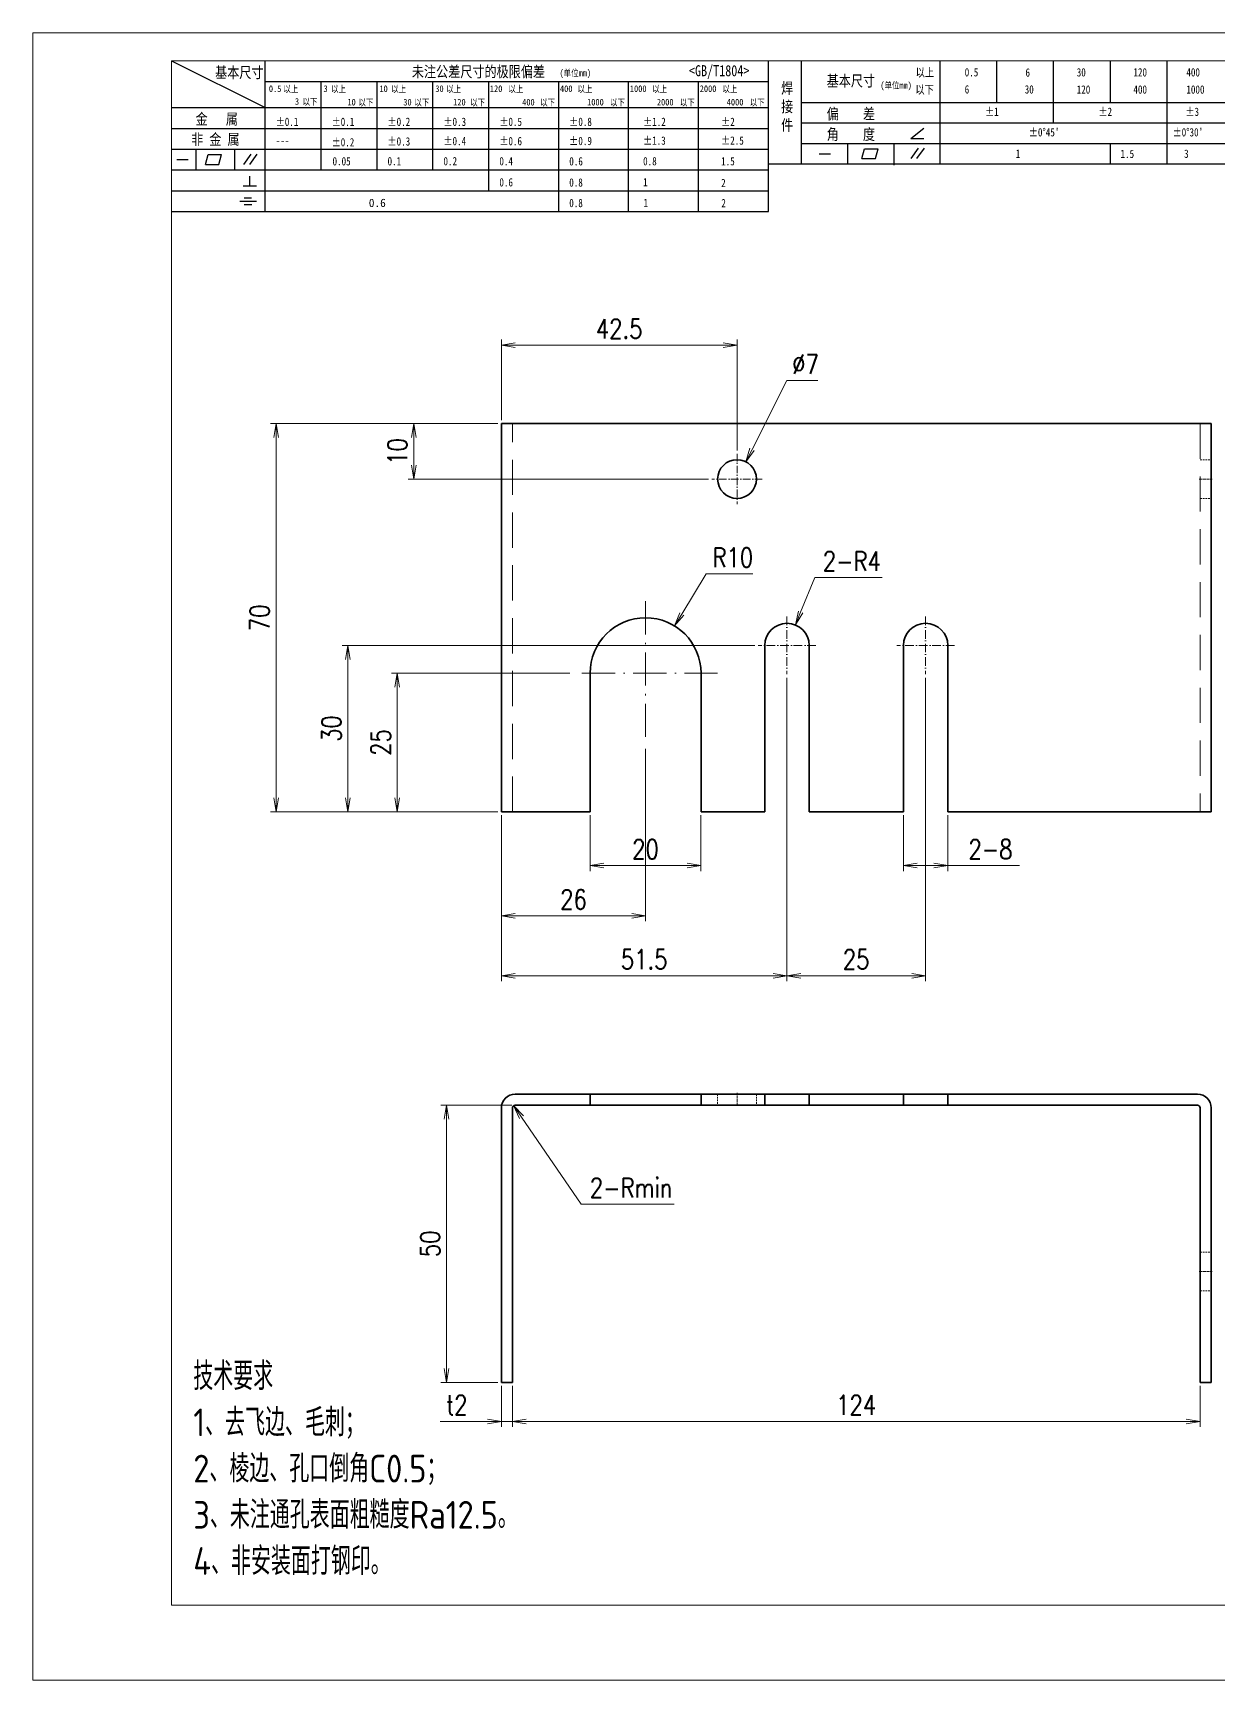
# Model space of a CAD drawing. Header units: millimetres. Extents: x 1333 to 78972, y -42879 to -5704.
# Drawn here: x 72638.8 to 72852.5, y -21799.1 to -21502.1 of the extents above; entities that cross this region are included whole.
import ezdxf

# ---------------------------------------------------------------- set-up
doc = ezdxf.new("R2010")
doc.units = ezdxf.units.MM
doc.header["$LTSCALE"] = 0.5
for name, pattern in [('AM_ISO02W050x2', [3.75, 3, -0.75]), ('AM_ISO08W050x2', [9, 6, -0.75, 1.5, -0.75]), ('DASHDOT', [18.5, 12, -3, 0.5, -3]), ('DASHED', [19.05, 12.7, -6.35])]:
    doc.linetypes.add(name, pattern=pattern)
for name, color, linetype, lineweight in [('中心线', 2, 'AM_ISO08W050x2', 18), ('图框', 7, 'Continuous', 18), ('标注线', 3, 'Continuous', 18), ('粗实线', 7, 'Continuous', 35), ('虚线', 1, 'AM_ISO02W050x2', 18)]:
    doc.layers.add(name, color=color, linetype=linetype, lineweight=lineweight)
doc.layers.add('图框文字', color=7, linetype='Continuous')
doc.layers.add('打印', color=7, linetype='Continuous', lineweight=15, plot=False)
doc.layers.add('打印-禁用', color=7, linetype='Continuous', lineweight=15, plot=False)
doc.styles.add('DIM', font='romans.shx', dxfattribs={"width": 0.8, "bigfont": 'bigfont.shx'})
doc.styles.add('国标', font='simfang.ttf', dxfattribs={"width": 0.8})
doc.styles.add('机械长仿宋', font='gbenor.shx', dxfattribs={"height": 1, "bigfont": 'gbcbig.shx'})
doc.dimstyles.new('XR 1-1$0', dxfattribs={"dimtxt": 3.5, "dimasz": 2.5, "dimexe": 1, "dimexo": 0.625, "dimgap": 1.2, "dimtad": 1, "dimzin": 9, "dimdsep": 46, "dimtxsty": 'DIM', "dimblk": 'OPEN', "dimcen": 0, "dimclrd": 8, "dimclre": 8, "dimclrt": 2, "dimazin": 2, "dimtfac": 0.5, "dimtmove": 0, "dimatfit": 3, "dimldrblk": 'OPEN', "dimfxl": 1, "dimtolj": 2, "dimlwd": 18, "dimlwe": 18, "dimarcsym": 0})
doc.dimstyles.new('XR 1-1$3', dxfattribs={"dimtxt": 3.5, "dimasz": 2.5, "dimexe": 1, "dimexo": 0.625, "dimgap": 1.2, "dimtad": 1, "dimtoh": 1, "dimdsep": 46, "dimtxsty": 'DIM', "dimblk": 'OPEN', "dimcen": 0, "dimclrd": 8, "dimclre": 8, "dimclrt": 2, "dimazin": 2, "dimtfac": 0.5, "dimtofl": 0, "dimtmove": 0, "dimatfit": 3, "dimldrblk": 'OPEN', "dimfxl": 1, "dimtolj": 2, "dimlwd": 18, "dimlwe": 18, "dimarcsym": 0})
doc.dimstyles.new('XR 1-1$4', dxfattribs={"dimtxt": 3.5, "dimasz": 2.5, "dimexe": 1, "dimexo": 0.625, "dimgap": 1.2, "dimtad": 1, "dimtoh": 1, "dimdsep": 46, "dimtxsty": 'DIM', "dimblk": 'OPEN', "dimcen": 0, "dimclrd": 8, "dimclre": 8, "dimclrt": 2, "dimazin": 2, "dimtfac": 0.5, "dimtofl": 0, "dimtmove": 0, "dimatfit": 3, "dimldrblk": 'OPEN', "dimfxl": 1, "dimtolj": 2, "dimlwd": 18, "dimlwe": 18, "dimarcsym": 0})

# ---------------------------------------------------------------- blocks, each defined once
blk = doc.blocks.new('GZDEH零件A3图框V01版')
at = {"layer": '图框', "linetype": 'Continuous'}
for p, q in [((2882.49, -1554.46), (2882.49, -1832.96)), ((3272.49, -1554.46), (2882.49, -1554.46)), ((2882.49, -1832.96), (3272.49, -1832.96))]:
    blk.add_line(p, q, dxfattribs=at)
at = {"layer": '图框文字', "color": 9}
for p, q in [((2882.49, -1554.46), (2899.37, -1562.92)), ((2899.37, -1581.67), (2899.37, -1554.46)), ((2990.09, -1581.67), (2990.09, -1554.46)), ((2996.09, -1573.08), (2996.09, -1554.46)), ((3021.09, -1561.98), (3021.09, -1554.46)), ((3031.31, -1561.98), (3031.31, -1554.46)), ((3041.53, -1561.98), (3041.53, -1554.46)), ((3051.75, -1561.98), (3051.75, -1554.46)), ((3061.98, -1561.98), (3061.98, -1554.46)), ((2899.37, -1558.24), (2990.09, -1558.24)), ((2909.45, -1574.17), (2909.45, -1558.24)), ((2919.53, -1574.17), (2919.53, -1558.24)), ((2929.61, -1574.17), (2929.61, -1558.24)), ((2939.69, -1577.92), (2939.69, -1558.24)), ((2952.29, -1581.67), (2952.29, -1558.24)), ((2964.89, -1581.67), (2964.89, -1558.24)), ((2977.49, -1581.67), (2977.49, -1558.24)), ((2996.09, -1561.98), (3113.09, -1561.98)), ((3021.09, -1573.08), (3021.09, -1561.98)), ((3041.53, -1565.68), (3041.53, -1561.98)), ((3061.98, -1573.08), (3061.98, -1561.98)), ((2882.49, -1562.92), (2990.09, -1562.92)), ((2882.49, -1566.67), (2990.09, -1566.67)), ((2996.09, -1565.68), (3113.09, -1565.68)), ((3015.75, -1568.51), (3018.15, -1566.66)), ((2882.49, -1570.42), (2990.09, -1570.42)), ((2886.92, -1574.12), (2886.92, -1570.42)), ((2893.91, -1574.12), (2893.91, -1570.42)), ((2996.09, -1569.38), (3113.09, -1569.38)), ((3004.42, -1573.08), (3004.42, -1569.38)), ((3006.97, -1572.12), (3007.45, -1570.33)), ((3007.45, -1570.33), (3009.86, -1570.33)), ((3009.39, -1572.12), (3009.86, -1570.33)), ((3012.75, -1573.08), (3012.75, -1569.38)), ((3015.75, -1568.51), (3018.15, -1568.51)), ((3015.81, -1572.12), (3017.15, -1570.26)), ((3016.89, -1572.12), (3018.23, -1570.26)), ((3051.75, -1573.08), (3051.75, -1569.38)), ((2883.43, -1572.27), (2885.49, -1572.27)), ((2888.59, -1573.16), (2889.07, -1571.37)), ((2888.59, -1573.16), (2891, -1573.16)), ((2889.07, -1571.37), (2891.48, -1571.37)), ((2891, -1573.16), (2891.48, -1571.37)), ((2895.52, -1573.16), (2896.85, -1571.3)), ((2896.6, -1573.16), (2897.94, -1571.3)), ((2990.09, -1573.08), (3113.09, -1573.08)), ((2999.26, -1571.23), (3001.32, -1571.23)), ((3006.97, -1572.12), (3009.39, -1572.12)), ((3012.75, -1573.33), (3012.75, -1573.08)), ((2882.49, -1574.17), (2990.09, -1574.17)), ((2895.42, -1577.05), (2897.81, -1577.05)), ((2896.58, -1577.05), (2896.58, -1575.28)), ((2882.49, -1577.92), (2990.09, -1577.92)), ((2894.79, -1579.77), (2897.77, -1579.77)), ((2895.57, -1579.17), (2896.92, -1579.17)), ((2882.49, -1581.67), (2990.09, -1581.67)), ((2895.57, -1580.37), (2896.93, -1580.37))]:
    blk.add_line(p, q, dxfattribs=at)
at = {"layer": '打印-禁用', "linetype": 'Continuous'}
for p, q in [((2857.49, -1549.46), (2857.49, -1846.46)), ((3277.49, -1549.46), (2857.49, -1549.46)), ((2857.49, -1846.46), (3277.49, -1846.46))]:
    blk.add_line(p, q, dxfattribs=at)
at = {"layer": '图框文字', "color": 9, "style": '国标', "width": 0.8}
for s, height, p in [('基本尺寸', 2, (2890.33, -1557.58)), ('未注公差尺寸的极限偏差', 2, (2925.81, -1557.44)), ('<GB/T1804>', 2, (2975.78, -1557.27)), ('以上', 1.5, (3016.64, -1557.33)), ('0.5', 1.5, (3025.49, -1557.3)), ('6', 1.5, (3036.45, -1557.34)), ('30', 1.5, (3045.69, -1557.31)), ('120', 1.5, (3055.91, -1557.31)), ('400', 1.5, (3065.46, -1557.31)), ('30', 1.2, (2930.04, -1560.11)), ('基本尺寸', 2, (3000.6, -1559.1)), ('以下', 1.5, (3016.58, -1560.43)), ('6', 1.5, (3025.49, -1560.38)), ('30', 1.5, (3036.31, -1560.39)), ('120', 1.5, (3045.69, -1560.41)), ('400', 1.5, (3055.91, -1560.41)), ('1000', 1.5, (3065.46, -1560.41)), ('金   属', 2, (2886.82, -1565.98)), ('±0.1', 1.5, (2901.27, -1566.23)), ('±0.1', 1.5, (2911.35, -1566.23)), ('±0.2', 1.5, (2921.43, -1566.23)), ('±0.3', 1.5, (2931.51, -1566.23)), ('±0.5', 1.5, (2941.59, -1566.23)), ('±0.8', 1.5, (2954.19, -1566.23)), ('±1.2', 1.5, (2967.51, -1566.23)), ('±2', 1.5, (2981.58, -1566.23)), ('偏    差', 2, (3000.6, -1565.04)), ('±1', 1.5, (3029.16, -1564.42)), ('±2', 1.5, (3049.61, -1564.42)), ('±3', 1.5, (3065.3, -1564.42)), ('非 金 属', 2, (2886.02, -1569.65)), ('±0.3', 1.5, (2921.43, -1569.77)), ('±0.4', 1.5, (2931.51, -1569.71)), ('±0.6', 1.5, (2941.59, -1569.71)), ('±0.9', 1.5, (2954.19, -1569.68)), ('±1.3', 1.5, (2967.51, -1569.62)), ('±2.5', 1.5, (2981.58, -1569.61)), ('角    度', 2, (3000.6, -1568.74)), ("±0%%D45'", 1.5, (3037.06, -1568.12)), ("±0%%D30'", 1.5, (3062.98, -1568.12)), ('---', 1.5, (2901.27, -1569.65)), ('±0.2', 1.5, (2911.35, -1569.92)), ('1', 1.5, (3034.69, -1571.98)), ('1.5', 1.5, (3053.59, -1572.01)), ('3', 1.5, (3065.05, -1571.98)), ('0.1', 1.5, (2921.43, -1573.34)), ('0.2', 1.5, (2931.51, -1573.33)), ('0.4', 1.5, (2941.59, -1573.33)), ('0.6', 1.5, (2954.19, -1573.35)), ('0.8', 1.5, (2967.51, -1573.33)), ('1.5', 1.5, (2981.58, -1573.34)), ('0.6', 1.5, (2941.59, -1577.14)), ('0.8', 1.5, (2954.19, -1577.17)), ('1', 1.5, (2967.51, -1577.12)), ('2', 1.5, (2981.58, -1577.26)), ('0.8', 1.5, (2954.19, -1580.87)), ('1', 1.5, (2967.59, -1580.86)), ('2', 1.5, (2981.62, -1580.89))]:
    blk.add_text(s, height=height, dxfattribs=at).set_placement(p)
at = {"layer": '图框文字', "color": 9, "lineweight": 15, "style": '国标', "width": 0.8}
for s, p in [('(单位mm)', (2952.44, -1557.27)), ('0.5', (2900.03, -1560.11)), ('以上', (2902.64, -1560.16)), ('3', (2909.88, -1560.11)), ('以上', (2911.25, -1560.16)), ('10', (2919.96, -1560.11)), ('以上', (2922.09, -1560.16)), ('以上', (2932.02, -1560.16)), ('120', (2939.88, -1560.11)), ('以上', (2943.21, -1560.16)), ('400', (2952.52, -1560.11)), ('以上', (2955.68, -1560.16)), ('1000', (2965.12, -1560.11)), ('以上', (2969.16, -1560.16)), ('2000', (2977.72, -1560.11)), ('以上', (2981.8, -1560.16)), ('(单位mm)', (3010.27, -1559.51)), ('3', (2904.73, -1562.41)), ('以下', (2906.1, -1562.46)), ('10', (2914.19, -1562.54)), ('以下', (2916.18, -1562.59)), ('30', (2924.27, -1562.54)), ('以下', (2926.26, -1562.59)), ('120', (2933.26, -1562.54)), ('以下', (2936.34, -1562.59)), ('400', (2945.7, -1562.54)), ('以下', (2948.94, -1562.59)), ('1000', (2957.41, -1562.54)), ('以下', (2961.54, -1562.59)), ('2000', (2969.99, -1562.54)), ('以下', (2974.14, -1562.59)), ('4000', (2982.59, -1562.54)), ('以下', (2986.74, -1562.59))]:
    blk.add_text(s, height=1.2, dxfattribs=at).set_placement(p)
at = {"layer": '图框文字', "color": 9, "lineweight": 13, "style": '国标'}
blk.add_text('0.6', height=1.5, dxfattribs=at).set_placement((2918.05, -1580.85))
at = {"layer": '图框文字', "color": 9, "style": '国标'}
for s, insert, char_height, width, attachment_point in [('焊\\P接\\P件', (2992.39, -1558.41), 2, 3.1877, 1), ('0.05', (2911.51, -1573.37), 1.5, 5.1982, 7)]:
    blk.add_mtext(s, dxfattribs=dict(at, insert=insert, char_height=char_height, width=width, attachment_point=attachment_point))
blk = doc.blocks.new('DEH A3')
at = {"layer": '图框'}
blk.add_blockref('GZDEH零件A3图框V01版', (-2857.49, 1846.46), dxfattribs=at)
blk = doc.blocks.new('_Open')
at = {"color": 0, "linetype": 'ByBlock', "lineweight": -2}
for p, q in [((-1, 0.17), (0, 0)), ((-1, -0.17), (0, 0)), ((0, 0), (-1, 0))]:
    blk.add_line(p, q, dxfattribs=at)
blk = doc.blocks.new('*D499')
at = {"layer": 'Defpoints', "color": 0}
for p in [(72704.49, -21617.54), (72736.28, -21617.54), (72723.28, -21642.54)]:
    blk.add_point(p, dxfattribs=at)
at = {"layer": '标注线', "color": 8, "lineweight": 18}
for p, q in [((72735.66, -21617.54), (72703.49, -21617.54)), ((72704.49, -21640.04), (72704.49, -21620.04)), ((72722.66, -21642.54), (72703.49, -21642.54))]:
    blk.add_line(p, q, dxfattribs=at)
at = {"layer": '标注线', "color": 8, "lineweight": 18, "xscale": 2.5, "yscale": 2.5, "zscale": 2.5}
for p, rotation in [((72704.49, -21617.54), 90), ((72704.49, -21642.54), 270)]:
    blk.add_blockref('_Open', p, dxfattribs=dict(at, rotation=rotation))
at = {"layer": '标注线', "color": 2, "insert": (72701.54, -21630.04), "char_height": 3.5, "attachment_point": 5, "rotation": 90, "style": 'DIM'}
blk.add_mtext('\\A2;25', dxfattribs=at)
blk = doc.blocks.new('*D500')
at = {"layer": 'Defpoints', "color": 0}
for p in [(72769.58, -21612.54), (72695.59, -21642.54), (72723.28, -21642.54)]:
    blk.add_point(p, dxfattribs=at)
at = {"layer": '标注线', "color": 8, "lineweight": 18}
for p, q in [((72768.96, -21612.54), (72694.59, -21612.54)), ((72695.59, -21615.04), (72695.59, -21640.04)), ((72722.66, -21642.54), (72694.59, -21642.54))]:
    blk.add_line(p, q, dxfattribs=at)
at = {"layer": '标注线', "color": 8, "lineweight": 18, "xscale": 2.5, "yscale": 2.5, "zscale": 2.5}
for p, rotation in [((72695.59, -21612.54), 90), ((72695.59, -21642.54), 270)]:
    blk.add_blockref('_Open', p, dxfattribs=dict(at, rotation=rotation))
at = {"layer": '标注线', "color": 2, "insert": (72692.64, -21627.54), "char_height": 3.5, "attachment_point": 5, "rotation": 90, "style": 'DIM'}
blk.add_mtext('\\A2;30', dxfattribs=at)
blk = doc.blocks.new('*D501')
at = {"layer": 'Defpoints', "color": 0}
for p in [(72739.28, -21642.54), (72759.28, -21642.54), (72759.28, -21652.23)]:
    blk.add_point(p, dxfattribs=at)
at = {"layer": '标注线', "color": 8, "lineweight": 18}
for p, q in [((72739.28, -21643.16), (72739.28, -21653.23)), ((72759.28, -21643.16), (72759.28, -21653.23)), ((72741.78, -21652.23), (72756.78, -21652.23))]:
    blk.add_line(p, q, dxfattribs=at)
at = {"layer": '标注线', "color": 8, "lineweight": 18, "xscale": 2.5, "yscale": 2.5, "zscale": 2.5, "rotation": 180}
blk.add_blockref('_Open', (72739.28, -21652.23), dxfattribs=at)
at = {"layer": '标注线', "color": 8, "lineweight": 18, "xscale": 2.5, "yscale": 2.5, "zscale": 2.5}
blk.add_blockref('_Open', (72759.28, -21652.23), dxfattribs=at)
at = {"layer": '标注线', "color": 2, "insert": (72749.28, -21649.28), "char_height": 3.5, "attachment_point": 5, "style": 'DIM'}
blk.add_mtext('\\A2;20', dxfattribs=at)
blk = doc.blocks.new('*D502')
at = {"layer": 'Defpoints', "color": 0}
for p in [(72795.78, -21642.54), (72803.78, -21642.54), (72803.78, -21652.23)]:
    blk.add_point(p, dxfattribs=at)
at = {"layer": '标注线', "color": 8, "lineweight": 18}
for p, q in [((72795.78, -21643.16), (72795.78, -21653.23)), ((72803.78, -21643.16), (72803.78, -21653.23)), ((72798.28, -21652.23), (72801.28, -21652.23)), ((72803.78, -21652.23), (72816.68, -21652.23))]:
    blk.add_line(p, q, dxfattribs=at)
at = {"layer": '标注线', "color": 8, "lineweight": 18, "xscale": 2.5, "yscale": 2.5, "zscale": 2.5, "rotation": 180}
blk.add_blockref('_Open', (72795.78, -21652.23), dxfattribs=at)
at = {"layer": '标注线', "color": 8, "lineweight": 18, "xscale": 2.5, "yscale": 2.5, "zscale": 2.5}
blk.add_blockref('_Open', (72803.78, -21652.23), dxfattribs=at)
at = {"layer": '标注线', "color": 2, "insert": (72811.48, -21649.28), "char_height": 3.5, "attachment_point": 5, "style": 'DIM'}
blk.add_mtext('\\A2;{\\Fromans,bigfont|c134;2-}8', dxfattribs=at)
blk = doc.blocks.new('*D503')
at = {"layer": 'Defpoints', "color": 0}
for p in [(72749.28, -21630.54), (72723.28, -21642.54), (72723.28, -21661.28)]:
    blk.add_point(p, dxfattribs=at)
at = {"layer": '标注线', "color": 8, "lineweight": 18}
for p, q in [((72749.28, -21631.16), (72749.28, -21662.28)), ((72723.28, -21643.16), (72723.28, -21662.28)), ((72746.78, -21661.28), (72725.78, -21661.28))]:
    blk.add_line(p, q, dxfattribs=at)
at = {"layer": '标注线', "color": 8, "lineweight": 18, "xscale": 2.5, "yscale": 2.5, "zscale": 2.5, "rotation": 180}
blk.add_blockref('_Open', (72723.28, -21661.28), dxfattribs=at)
at = {"layer": '标注线', "color": 8, "lineweight": 18, "xscale": 2.5, "yscale": 2.5, "zscale": 2.5}
blk.add_blockref('_Open', (72749.28, -21661.28), dxfattribs=at)
at = {"layer": '标注线', "color": 2, "insert": (72736.28, -21658.33), "char_height": 3.5, "attachment_point": 5, "style": 'DIM'}
blk.add_mtext('\\A2;26', dxfattribs=at)
blk = doc.blocks.new('*D504')
at = {"layer": 'Defpoints', "color": 0}
for p in [(72774.78, -21617.74), (72723.28, -21642.54), (72774.78, -21672.09)]:
    blk.add_point(p, dxfattribs=at)
at = {"layer": '标注线', "color": 8, "lineweight": 18}
for p, q in [((72774.78, -21618.36), (72774.78, -21673.09)), ((72723.28, -21643.16), (72723.28, -21673.09)), ((72725.78, -21672.09), (72772.28, -21672.09))]:
    blk.add_line(p, q, dxfattribs=at)
at = {"layer": '标注线', "color": 8, "lineweight": 18, "xscale": 2.5, "yscale": 2.5, "zscale": 2.5, "rotation": 180}
blk.add_blockref('_Open', (72723.28, -21672.09), dxfattribs=at)
at = {"layer": '标注线', "color": 8, "lineweight": 18, "xscale": 2.5, "yscale": 2.5, "zscale": 2.5}
blk.add_blockref('_Open', (72774.78, -21672.09), dxfattribs=at)
at = {"layer": '标注线', "color": 2, "insert": (72749.03, -21669.14), "char_height": 3.5, "attachment_point": 5, "style": 'DIM'}
blk.add_mtext('\\A2;51.5', dxfattribs=at)
blk = doc.blocks.new('*D505')
at = {"layer": 'Defpoints', "color": 0}
for p in [(72774.78, -21617.74), (72799.78, -21617.74), (72799.78, -21672.09)]:
    blk.add_point(p, dxfattribs=at)
at = {"layer": '标注线', "color": 8, "lineweight": 18}
for p, q in [((72774.78, -21618.36), (72774.78, -21673.09)), ((72799.78, -21618.36), (72799.78, -21673.09)), ((72777.28, -21672.09), (72797.28, -21672.09))]:
    blk.add_line(p, q, dxfattribs=at)
at = {"layer": '标注线', "color": 8, "lineweight": 18, "xscale": 2.5, "yscale": 2.5, "zscale": 2.5, "rotation": 180}
blk.add_blockref('_Open', (72774.78, -21672.09), dxfattribs=at)
at = {"layer": '标注线', "color": 8, "lineweight": 18, "xscale": 2.5, "yscale": 2.5, "zscale": 2.5}
blk.add_blockref('_Open', (72799.78, -21672.09), dxfattribs=at)
at = {"layer": '标注线', "color": 2, "insert": (72787.28, -21669.14), "char_height": 3.5, "attachment_point": 5, "style": 'DIM'}
blk.add_mtext('\\A2;25', dxfattribs=at)
blk = doc.blocks.new('*D506')
at = {"layer": 'Defpoints', "color": 0}
for p in [(72682.66, -21572.54), (72723.28, -21572.54), (72723.28, -21642.54)]:
    blk.add_point(p, dxfattribs=at)
at = {"layer": '标注线', "color": 8, "lineweight": 18}
for p, q in [((72722.66, -21572.54), (72681.66, -21572.54)), ((72682.66, -21640.04), (72682.66, -21575.04)), ((72722.66, -21642.54), (72681.66, -21642.54))]:
    blk.add_line(p, q, dxfattribs=at)
at = {"layer": '标注线', "color": 8, "lineweight": 18, "xscale": 2.5, "yscale": 2.5, "zscale": 2.5}
for p, rotation in [((72682.66, -21572.54), 90), ((72682.66, -21642.54), 270)]:
    blk.add_blockref('_Open', p, dxfattribs=dict(at, rotation=rotation))
at = {"layer": '标注线', "color": 2, "insert": (72679.71, -21607.54), "char_height": 3.5, "attachment_point": 5, "rotation": 90, "style": 'DIM'}
blk.add_mtext('\\A2;70', dxfattribs=at)
blk = doc.blocks.new('*D507')
at = {"layer": 'Defpoints', "color": 0}
for p in [(72707.49, -21572.54), (72723.28, -21572.54), (72761.23, -21582.54)]:
    blk.add_point(p, dxfattribs=at)
at = {"layer": '标注线', "color": 8, "lineweight": 18}
for p, q in [((72722.66, -21572.54), (72706.49, -21572.54)), ((72707.49, -21580.04), (72707.49, -21575.04)), ((72760.61, -21582.54), (72706.49, -21582.54))]:
    blk.add_line(p, q, dxfattribs=at)
at = {"layer": '标注线', "color": 8, "lineweight": 18, "xscale": 2.5, "yscale": 2.5, "zscale": 2.5}
for p, rotation in [((72707.49, -21572.54), 90), ((72707.49, -21582.54), 270)]:
    blk.add_blockref('_Open', p, dxfattribs=dict(at, rotation=rotation))
at = {"layer": '标注线', "color": 2, "insert": (72704.54, -21577.54), "char_height": 3.5, "attachment_point": 5, "rotation": 90, "style": 'DIM'}
blk.add_mtext('\\A2;10', dxfattribs=at)
blk = doc.blocks.new('*D508')
at = {"layer": 'Defpoints', "color": 0}
for p in [(72723.28, -21558.39), (72723.28, -21572.54), (72765.78, -21577.99)]:
    blk.add_point(p, dxfattribs=at)
at = {"layer": '标注线', "color": 8, "lineweight": 18}
for p, q in [((72723.28, -21571.91), (72723.28, -21557.39)), ((72763.28, -21558.39), (72725.78, -21558.39)), ((72765.78, -21577.36), (72765.78, -21557.39))]:
    blk.add_line(p, q, dxfattribs=at)
at = {"layer": '标注线', "color": 8, "lineweight": 18, "xscale": 2.5, "yscale": 2.5, "zscale": 2.5, "rotation": 180}
blk.add_blockref('_Open', (72723.28, -21558.39), dxfattribs=at)
at = {"layer": '标注线', "color": 8, "lineweight": 18, "xscale": 2.5, "yscale": 2.5, "zscale": 2.5}
blk.add_blockref('_Open', (72765.78, -21558.39), dxfattribs=at)
at = {"layer": '标注线', "color": 2, "insert": (72744.53, -21555.44), "char_height": 3.5, "attachment_point": 5, "style": 'DIM'}
blk.add_mtext('\\A2;42.5', dxfattribs=at)
blk = doc.blocks.new('*D509')
at = {"layer": 'Defpoints', "color": 0}
for p in [(72767.36, -21579.41), (72764.21, -21585.66)]:
    blk.add_point(p, dxfattribs=at)
at = {"layer": '标注线', "color": 8, "lineweight": 18}
for p, q in [((72774.74, -21564.77), (72768.48, -21577.18)), ((72780.34, -21564.77), (72774.74, -21564.77))]:
    blk.add_line(p, q, dxfattribs=at)
at = {"layer": '标注线', "color": 8, "lineweight": 18, "xscale": 2.5, "yscale": 2.5, "zscale": 2.5, "rotation": 243.2537879519089}
blk.add_blockref('_Open', (72767.36, -21579.41), dxfattribs=at)
at = {"layer": '标注线', "color": 2, "insert": (72778.14, -21561.82), "char_height": 3.5, "attachment_point": 5, "style": 'DIM'}
blk.add_mtext('\\A2;∅7', dxfattribs=at)
blk = doc.blocks.new('*D510')
at = {"layer": 'Defpoints', "color": 0}
for p in [(72754.5, -21609), (72749.28, -21617.54)]:
    blk.add_point(p, dxfattribs=at)
at = {"layer": '标注线', "color": 8, "lineweight": 18}
for p, q in [((72760.23, -21599.62), (72755.8, -21606.87)), ((72768.63, -21599.62), (72760.23, -21599.62))]:
    blk.add_line(p, q, dxfattribs=at)
at = {"layer": '标注线', "color": 8, "lineweight": 18, "xscale": 2.5, "yscale": 2.5, "zscale": 2.5, "rotation": 238.5829155385777}
blk.add_blockref('_Open', (72754.5, -21609), dxfattribs=at)
at = {"layer": '标注线', "color": 2, "insert": (72765.03, -21596.67), "char_height": 3.5, "attachment_point": 5, "style": 'DIM'}
blk.add_mtext('\\A2;R10', dxfattribs=at)
blk = doc.blocks.new('*D511')
at = {"layer": 'Defpoints', "color": 0}
for p in [(72776.3, -21608.83), (72774.78, -21612.54)]:
    blk.add_point(p, dxfattribs=at)
at = {"layer": '标注线', "color": 8, "lineweight": 18}
for p, q in [((72779.79, -21600.29), (72777.24, -21606.52)), ((72791.93, -21600.29), (72779.79, -21600.29))]:
    blk.add_line(p, q, dxfattribs=at)
at = {"layer": '标注线', "color": 8, "lineweight": 18, "xscale": 2.5, "yscale": 2.5, "zscale": 2.5, "rotation": 247.7487680261493}
blk.add_blockref('_Open', (72776.3, -21608.83), dxfattribs=at)
at = {"layer": '标注线', "color": 2, "insert": (72786.46, -21597.34), "char_height": 3.5, "attachment_point": 5, "style": 'DIM'}
blk.add_mtext('\\A2;{\\Fromans,bigfont|c134;2-}R4', dxfattribs=at)
blk = doc.blocks.new('*D515')
at = {"layer": 'Defpoints', "color": 0}
for p in [(72723.28, -21745.44), (72725.28, -21745.44), (72725.28, -21752.45)]:
    blk.add_point(p, dxfattribs=at)
at = {"layer": '标注线', "color": 8, "lineweight": 18}
for p, q in [((72723.28, -21746.06), (72723.28, -21753.45)), ((72725.28, -21746.06), (72725.28, -21753.45)), ((72720.78, -21752.45), (72712.28, -21752.45)), ((72725.28, -21752.45), (72723.28, -21752.45)), ((72727.78, -21752.45), (72730.28, -21752.45))]:
    blk.add_line(p, q, dxfattribs=at)
at = {"layer": '标注线', "color": 8, "lineweight": 18, "xscale": 2.5, "yscale": 2.5, "zscale": 2.5}
blk.add_blockref('_Open', (72723.28, -21752.45), dxfattribs=at)
at = {"layer": '标注线', "color": 8, "lineweight": 18, "xscale": 2.5, "yscale": 2.5, "zscale": 2.5, "rotation": 180}
blk.add_blockref('_Open', (72725.28, -21752.45), dxfattribs=at)
at = {"layer": '标注线', "color": 2, "insert": (72715.28, -21749.5), "char_height": 3.5, "attachment_point": 5, "style": 'DIM'}
blk.add_mtext('\\A2;{\\Fromans,bigfont|c134;t}2', dxfattribs=at)
blk = doc.blocks.new('*D516')
at = {"layer": 'Defpoints', "color": 0}
for p in [(72725.28, -21745.44), (72849.28, -21745.44), (72849.28, -21752.45)]:
    blk.add_point(p, dxfattribs=at)
at = {"layer": '标注线', "color": 8, "lineweight": 18}
for p, q in [((72725.28, -21746.06), (72725.28, -21753.45)), ((72849.28, -21746.06), (72849.28, -21753.45)), ((72727.78, -21752.45), (72846.78, -21752.45))]:
    blk.add_line(p, q, dxfattribs=at)
at = {"layer": '标注线', "color": 8, "lineweight": 18, "xscale": 2.5, "yscale": 2.5, "zscale": 2.5, "rotation": 180}
blk.add_blockref('_Open', (72725.28, -21752.45), dxfattribs=at)
at = {"layer": '标注线', "color": 8, "lineweight": 18, "xscale": 2.5, "yscale": 2.5, "zscale": 2.5}
blk.add_blockref('_Open', (72849.28, -21752.45), dxfattribs=at)
at = {"layer": '标注线', "color": 2, "insert": (72787.28, -21749.5), "char_height": 3.5, "attachment_point": 5, "style": 'DIM'}
blk.add_mtext('\\A2;124', dxfattribs=at)
blk = doc.blocks.new('*D517')
at = {"layer": 'Defpoints', "color": 0}
for p in [(72725.78, -21695.44), (72713.4, -21745.44), (72723.28, -21745.44)]:
    blk.add_point(p, dxfattribs=at)
at = {"layer": '标注线', "color": 8, "lineweight": 18}
for p, q in [((72725.16, -21695.44), (72712.4, -21695.44)), ((72713.4, -21697.94), (72713.4, -21742.94)), ((72722.66, -21745.44), (72712.4, -21745.44))]:
    blk.add_line(p, q, dxfattribs=at)
at = {"layer": '标注线', "color": 8, "lineweight": 18, "xscale": 2.5, "yscale": 2.5, "zscale": 2.5}
for p, rotation in [((72713.4, -21695.44), 90), ((72713.4, -21745.44), 270)]:
    blk.add_blockref('_Open', p, dxfattribs=dict(at, rotation=rotation))
at = {"layer": '标注线', "color": 2, "insert": (72710.45, -21720.44), "char_height": 3.5, "attachment_point": 5, "rotation": 90, "style": 'DIM'}
blk.add_mtext('\\A2;50', dxfattribs=at)
blk = doc.blocks.new('*D518')
at = {"layer": 'Defpoints', "color": 0}
for p in [(72725.5, -21695.52), (72725.78, -21695.94)]:
    blk.add_point(p, dxfattribs=at)
at = {"layer": '标注线', "color": 8, "lineweight": 18}
for p, q in [((72737.67, -21713.27), (72726.91, -21697.58)), ((72754.47, -21713.27), (72737.67, -21713.27))]:
    blk.add_line(p, q, dxfattribs=at)
at = {"layer": '标注线', "color": 8, "lineweight": 18, "xscale": 2.5, "yscale": 2.5, "zscale": 2.5, "rotation": 124.4481916266449}
blk.add_blockref('_Open', (72725.5, -21695.52), dxfattribs=at)
at = {"layer": '标注线', "color": 2, "insert": (72746.67, -21710.32), "char_height": 3.5, "attachment_point": 5, "style": 'DIM'}
blk.add_mtext('\\A2;{\\Fromans,bigfont|c134;2-Rmin}', dxfattribs=at)

msp = doc.modelspace()

# ---------------------------------------------------------------- linework, layer by layer
at = {"layer": '中心线', "linetype": 'DASHDOT', "ltscale": 0.227499}
for p, q in [((72765.783, -21577.987), (72765.783, -21587.087)), ((72770.333, -21582.537), (72761.233, -21582.537))]:
    msp.add_line(p, q, dxfattribs=at)
at = {"layer": '中心线', "linetype": 'DASHDOT', "ltscale": 0.060001}
for p, q in [((72849.083, -21582.537), (72851.483, -21582.537)), ((72849.083, -21725.435), (72851.483, -21725.435))]:
    msp.add_line(p, q, dxfattribs=at)
at = {"layer": '中心线', "linetype": 'DASHDOT'}
for p, q in [((72749.283, -21604.537), (72749.283, -21630.537)), ((72762.283, -21617.537), (72736.283, -21617.537))]:
    msp.add_line(p, q, dxfattribs=at)
at = {"layer": '中心线', "linetype": 'DASHDOT', "ltscale": 0.260001}
for p, q in [((72774.783, -21607.337), (72774.783, -21617.737)), ((72799.783, -21607.337), (72799.783, -21617.737)), ((72779.983, -21612.537), (72769.583, -21612.537)), ((72804.983, -21612.537), (72794.583, -21612.537))]:
    msp.add_line(p, q, dxfattribs=at)
at = {"layer": '中心线', "linetype": 'DASHDOT', "ltscale": 0.060015}
msp.add_line((72765.783, -21693.235), (72765.783, -21695.636), dxfattribs=at)
at = {"layer": '打印'}
msp.add_lwpolyline([(72638.826, -21502.092), (73058.826, -21502.092), (73058.826, -21799.092), (72638.826, -21799.092)], close=True, dxfattribs=at)
at = {"layer": '粗实线', "ltscale": 0.018306}
for p, q in [((72724.015, -21572.537), (72723.283, -21572.537)), ((72850.55, -21572.537), (72851.283, -21572.537)), ((72724.015, -21642.537), (72723.283, -21642.537)), ((72851.283, -21642.537), (72850.55, -21642.537))]:
    msp.add_line(p, q, dxfattribs=at)
at = {"layer": '粗实线'}
for p, q in [((72723.283, -21642.537), (72723.283, -21572.537)), ((72848.783, -21572.537), (72725.783, -21572.537)), ((72851.283, -21572.537), (72851.283, -21642.537)), ((72770.783, -21612.537), (72770.783, -21642.537)), ((72778.783, -21612.537), (72778.783, -21642.537)), ((72795.783, -21612.537), (72795.783, -21642.537)), ((72803.783, -21612.537), (72803.783, -21642.537)), ((72739.283, -21617.537), (72739.283, -21642.537)), ((72759.283, -21642.537), (72759.283, -21617.537)), ((72848.783, -21642.537), (72803.783, -21642.537)), ((72739.283, -21693.435), (72759.283, -21693.435)), ((72739.283, -21695.435), (72759.283, -21695.435)), ((72848.783, -21693.435), (72803.783, -21693.435)), ((72803.783, -21695.435), (72848.783, -21695.435)), ((72723.283, -21695.935), (72723.283, -21745.435)), ((72725.283, -21695.935), (72725.283, -21745.435)), ((72849.283, -21695.935), (72849.283, -21745.435)), ((72851.283, -21695.935), (72851.283, -21745.435))]:
    msp.add_line(p, q, dxfattribs=at)
at = {"layer": '粗实线', "ltscale": 0.044194}
for p, q in [((72725.783, -21572.537), (72724.015, -21572.537)), ((72848.783, -21572.537), (72850.55, -21572.537)), ((72725.783, -21642.537), (72724.015, -21642.537)), ((72848.783, -21642.537), (72850.55, -21642.537))]:
    msp.add_line(p, q, dxfattribs=at)
at = {"layer": '粗实线', "ltscale": 0.3375}
for p, q in [((72739.283, -21642.537), (72725.783, -21642.537)), ((72739.283, -21693.435), (72725.783, -21693.435)), ((72739.283, -21695.435), (72725.783, -21695.435))]:
    msp.add_line(p, q, dxfattribs=at)
at = {"layer": '粗实线', "ltscale": 0.2875}
for p, q in [((72770.783, -21642.537), (72759.283, -21642.537)), ((72770.783, -21693.435), (72759.283, -21693.435)), ((72770.783, -21695.435), (72759.283, -21695.435))]:
    msp.add_line(p, q, dxfattribs=at)
at = {"layer": '粗实线', "ltscale": 0.425}
for p, q in [((72795.783, -21642.537), (72778.783, -21642.537)), ((72795.783, -21693.435), (72778.783, -21693.435)), ((72795.783, -21695.435), (72778.783, -21695.435))]:
    msp.add_line(p, q, dxfattribs=at)
at = {"layer": '粗实线', "ltscale": 0.05}
for p, q in [((72739.283, -21695.435), (72739.283, -21693.435)), ((72759.283, -21695.435), (72759.283, -21693.435)), ((72770.783, -21693.435), (72770.783, -21695.435)), ((72778.783, -21693.435), (72778.783, -21695.435)), ((72795.783, -21693.435), (72795.783, -21695.435)), ((72803.783, -21693.435), (72803.783, -21695.435)), ((72723.283, -21745.435), (72725.283, -21745.435)), ((72849.283, -21745.435), (72851.283, -21745.435))]:
    msp.add_line(p, q, dxfattribs=at)
at = {"layer": '粗实线', "ltscale": 0.2}
for p, q in [((72770.783, -21693.435), (72778.783, -21693.435)), ((72770.783, -21695.435), (72778.783, -21695.435)), ((72795.783, -21693.435), (72803.783, -21693.435)), ((72795.783, -21695.435), (72803.783, -21695.435))]:
    msp.add_line(p, q, dxfattribs=at)
at = {"layer": '粗实线'}
msp.add_circle((72765.783, -21582.537), 3.5, dxfattribs=at)
for centre, radius, start, end in [((72749.283, -21617.537), 10, 0, 180), ((72774.783, -21612.537), 4, 0, 180), ((72799.783, -21612.537), 4, 0, 180), ((72725.783, -21695.935), 2.5, 90, 180), ((72725.783, -21695.935), 0.5, 90, 180), ((72848.783, -21695.935), 2.5, 0, 90), ((72848.783, -21695.935), 0.5, 0, 90)]:
    msp.add_arc(centre, radius, start, end, dxfattribs=at)
at = {"layer": '虚线', "linetype": 'DASHED'}
for p, q in [((72725.283, -21642.537), (72725.283, -21572.537)), ((72849.283, -21572.537), (72849.283, -21642.537))]:
    msp.add_line(p, q, dxfattribs=at)
at = {"layer": '虚线', "linetype": 'DASHED', "ltscale": 0.05}
for p, q in [((72849.283, -21579.037), (72851.283, -21579.037)), ((72849.283, -21586.037), (72851.283, -21586.037)), ((72762.283, -21693.435), (72762.283, -21695.435)), ((72769.283, -21693.435), (72769.283, -21695.435)), ((72849.283, -21721.935), (72851.283, -21721.935)), ((72849.283, -21728.935), (72851.283, -21728.935))]:
    msp.add_line(p, q, dxfattribs=at)

# ---------------------------------------------------------------- block references
at = {"layer": '图框'}
msp.add_blockref('DEH A3', (72638.826, -21799.092), dxfattribs=at)

# ---------------------------------------------------------------- texts
at = {"layer": '标注线', "color": 2, "insert": (72667.739, -21780.161), "char_height": 5, "width": 114.82461, "attachment_point": 7, "style": '机械长仿宋'}
msp.add_mtext('\\A2;技术要求\\P1、去飞边、毛刺；\\P2、棱边、孔口倒角C0.5；\\P3、未注通孔表面粗糙度Ra12.5。\\P4、非安装面打钢印。', dxfattribs=at)

# ---------------------------------------------------------------- dimensions: what is measured, and where the dimension line sits
at = {"layer": '标注线'}
for base, p1, p2, picture, middle in [((72723.283, -21558.392), (72765.783, -21577.987), (72723.283, -21572.537), '*D508', (72744.533, -21555.442)), ((72774.783, -21672.094), (72723.283, -21642.537), (72774.783, -21617.737), '*D504', (72749.033, -21669.144)), ((72799.783, -21672.094), (72774.783, -21617.737), (72799.783, -21617.737), '*D505', (72787.283, -21669.144)), ((72723.283, -21661.285), (72749.283, -21630.537), (72723.283, -21642.537), '*D503', (72736.283, -21658.335)), ((72759.283, -21652.229), (72739.283, -21642.537), (72759.283, -21642.537), '*D501', (72749.283, -21649.279)), ((72849.283, -21752.447), (72725.283, -21745.435), (72849.283, -21745.435), '*D516', (72787.283, -21749.497))]:
    dim = msp.add_linear_dim(base=base, p1=p1, p2=p2, dimstyle='XR 1-1$0', dxfattribs=at)
    dim.commit()
    dim.dimension.update_dxf_attribs({"geometry": picture, "text_midpoint": middle})
dim = msp.add_diameter_dim_2p(p1=(72764.207, -21585.663), p2=(72767.358, -21579.411), dimstyle='XR 1-1$3', dxfattribs=at)
dim.commit()
dim.dimension.update_dxf_attribs({"geometry": '*D509', "text_midpoint": (72778.136, -21564.771), "dimtype": 163})
for base, p1, p2, picture, middle in [((72682.662, -21572.537), (72723.283, -21642.537), (72723.283, -21572.537), '*D506', (72679.712, -21607.537)), ((72707.494, -21572.537), (72761.233, -21582.537), (72723.283, -21572.537), '*D507', (72704.544, -21577.537)), ((72695.594, -21642.537), (72769.583, -21612.537), (72723.283, -21642.537), '*D500', (72692.644, -21627.537)), ((72704.486, -21617.537), (72723.283, -21642.537), (72736.283, -21617.537), '*D499', (72701.536, -21630.037)), ((72713.403, -21745.435), (72725.783, -21695.435), (72723.283, -21745.435), '*D517', (72710.453, -21720.435))]:
    dim = msp.add_linear_dim(base=base, p1=p1, p2=p2, angle=90, dimstyle='XR 1-1$0', dxfattribs=at)
    dim.commit()
    dim.dimension.update_dxf_attribs({"geometry": picture, "text_midpoint": middle})
dim = msp.add_radius_dim(center=(72749.283, -21617.537), mpoint=(72754.495, -21609.003), dimstyle='XR 1-1$4', dxfattribs=at)
dim.commit()
dim.dimension.update_dxf_attribs({"geometry": '*D510', "text_midpoint": (72765.025, -21599.622), "dimtype": 164})
dim = msp.add_radius_dim(center=(72774.783, -21612.537), mpoint=(72776.297, -21608.835), text='{\\Fromans,bigfont|c134;2-}<>', dimstyle='XR 1-1$4', dxfattribs=at)
dim.commit()
dim.dimension.update_dxf_attribs({"geometry": '*D511', "text_midpoint": (72786.461, -21600.287), "dimtype": 164})
dim = msp.add_linear_dim(base=(72803.783, -21652.229), p1=(72795.783, -21642.537), p2=(72803.783, -21642.537), text='{\\Fromans,bigfont|c134;2-}<>', dimstyle='XR 1-1$0', dxfattribs=at)
dim.commit()
dim.dimension.update_dxf_attribs({"geometry": '*D502', "text_midpoint": (72811.483, -21649.279)})
dim = msp.add_radius_dim(center=(72725.783, -21695.935), mpoint=(72725.5, -21695.523), text='{\\Fromans,bigfont|c134;2-Rmin}', dimstyle='XR 1-1$4', override={"dimtmove": 1}, dxfattribs=at)
dim.commit()
dim.dimension.update_dxf_attribs({"geometry": '*D518', "text_midpoint": (72737.671, -21713.267), "dimtype": 164})
dim = msp.add_linear_dim(base=(72725.283, -21752.447), p1=(72723.283, -21745.435), p2=(72725.283, -21745.435), text='{\\Fromans,bigfont|c134;t}<>', dimstyle='XR 1-1$0', dxfattribs=at)
dim.commit()
dim.dimension.update_dxf_attribs({"geometry": '*D515', "text_midpoint": (72715.283, -21752.447), "dimtype": 160})

doc.saveas('drawing.dxf')
